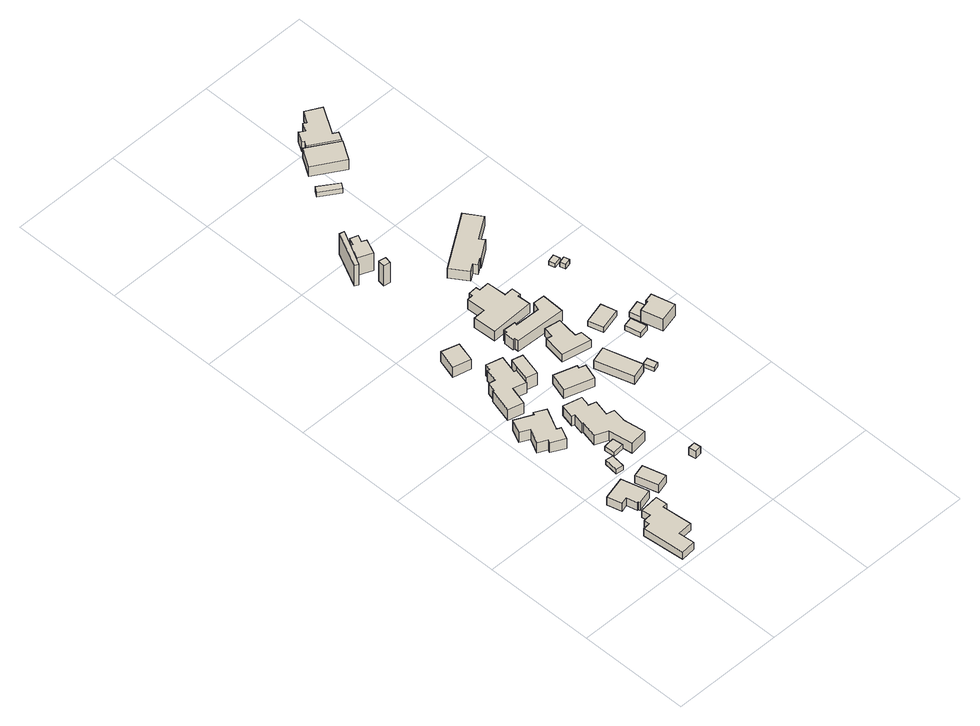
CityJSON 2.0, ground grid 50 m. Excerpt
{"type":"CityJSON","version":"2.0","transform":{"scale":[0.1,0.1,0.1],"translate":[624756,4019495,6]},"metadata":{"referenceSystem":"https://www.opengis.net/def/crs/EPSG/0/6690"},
"CityObjects":{
"building1":{"type":"Building","attributes":{"class":"3001","usage":"411","measuredHeight":7.2,"BuildingDetailAttribute.orgUsage":"6","BuildingDetailAttribute.surveyYear":2017,"BuildingRiverFloodingRiskAttribute.description":"2","BuildingRiverFloodingRiskAttribute.rank":"2","BuildingRiverFloodingRiskAttribute.depth":0.83,"BuildingRiverFloodingRiskAttribute.adminType":"2","BuildingRiverFloodingRiskAttribute.scale":"2","BuildingIDAttribute.prefecture":"17","BuildingIDAttribute.city":"17206"},"geometry":[{"type":"Solid","lod":"1","boundaries":[[[[0,1,2,3,4,5,6,7,8,9,10,11]],[[10,12,13,11]],[[9,14,12,10]],[[8,15,14,9]],[[7,16,15,8]],[[6,17,16,7]],[[5,18,17,6]],[[4,19,18,5]],[[3,20,19,4]],[[2,21,20,3]],[[1,22,21,2]],[[0,23,22,1]],[[11,13,23,0]],[[12,14,15,16,17,18,19,20,21,22,23,13]]]]}]},
"building2":{"type":"Building","attributes":{"class":"3001","usage":"411","measuredHeight":7.6,"BuildingDetailAttribute.orgUsage":"6","BuildingDetailAttribute.surveyYear":2017,"BuildingRiverFloodingRiskAttribute.description":"2","BuildingRiverFloodingRiskAttribute.rank":"2","BuildingRiverFloodingRiskAttribute.depth":0.85,"BuildingRiverFloodingRiskAttribute.adminType":"2","BuildingRiverFloodingRiskAttribute.scale":"2","BuildingIDAttribute.prefecture":"17","BuildingIDAttribute.city":"17206"},"geometry":[{"type":"Solid","lod":"1","boundaries":[[[[24,25,26,27,28,29,30,31]],[[30,32,33,31]],[[29,34,32,30]],[[28,35,34,29]],[[27,36,35,28]],[[26,37,36,27]],[[25,38,37,26]],[[24,39,38,25]],[[31,33,39,24]],[[32,34,35,36,37,38,39,33]]]]}]},
"building3":{"type":"Building","attributes":{"class":"3001","usage":"411","measuredHeight":4.6,"BuildingDetailAttribute.orgUsage":"6","BuildingDetailAttribute.surveyYear":2017,"BuildingRiverFloodingRiskAttribute.description":"2","BuildingRiverFloodingRiskAttribute.rank":"1","BuildingRiverFloodingRiskAttribute.depth":0.33,"BuildingRiverFloodingRiskAttribute.adminType":"2","BuildingRiverFloodingRiskAttribute.scale":"2","BuildingIDAttribute.prefecture":"17","BuildingIDAttribute.city":"17206"},"geometry":[{"type":"Solid","lod":"1","boundaries":[[[[40,41,42,43]],[[42,44,45,43]],[[41,46,44,42]],[[40,47,46,41]],[[43,45,47,40]],[[44,46,47,45]]]]}]},
"building4":{"type":"Building","attributes":{"measuredHeight":2.7,"BuildingDetailAttribute.surveyYear":2017,"BuildingRiverFloodingRiskAttribute.description":"2","BuildingRiverFloodingRiskAttribute.rank":"1","BuildingRiverFloodingRiskAttribute.depth":0.24,"BuildingRiverFloodingRiskAttribute.adminType":"2","BuildingRiverFloodingRiskAttribute.scale":"2","BuildingIDAttribute.prefecture":"17","BuildingIDAttribute.city":"17206"},"geometry":[{"type":"Solid","lod":"1","boundaries":[[[[48,49,50,51]],[[50,52,53,51]],[[49,54,52,50]],[[48,55,54,49]],[[51,53,55,48]],[[52,54,55,53]]]]}]},
"building5":{"type":"Building","attributes":{"class":"3001","usage":"411","measuredHeight":8.1,"BuildingDetailAttribute.orgUsage":"6","BuildingDetailAttribute.surveyYear":2017,"BuildingRiverFloodingRiskAttribute.description":"2","BuildingRiverFloodingRiskAttribute.rank":"1","BuildingRiverFloodingRiskAttribute.depth":0.44,"BuildingRiverFloodingRiskAttribute.adminType":"2","BuildingRiverFloodingRiskAttribute.scale":"2","BuildingIDAttribute.prefecture":"17","BuildingIDAttribute.city":"17206"},"geometry":[{"type":"Solid","lod":"1","boundaries":[[[[56,57,58,59,60,61,62,63,64,65,66,67]],[[66,68,69,67]],[[65,70,68,66]],[[64,71,70,65]],[[63,72,71,64]],[[62,73,72,63]],[[61,74,73,62]],[[60,75,74,61]],[[59,76,75,60]],[[58,77,76,59]],[[57,78,77,58]],[[56,79,78,57]],[[67,69,79,56]],[[68,70,71,72,73,74,75,76,77,78,79,69]]]]}]},
"building6":{"type":"Building","attributes":{"class":"3003","measuredHeight":2.7,"BuildingDetailAttribute.surveyYear":2017,"BuildingRiverFloodingRiskAttribute.description":"2","BuildingRiverFloodingRiskAttribute.rank":"1","BuildingRiverFloodingRiskAttribute.depth":0.08,"BuildingRiverFloodingRiskAttribute.adminType":"2","BuildingRiverFloodingRiskAttribute.scale":"2","BuildingIDAttribute.prefecture":"17","BuildingIDAttribute.city":"17206"},"geometry":[{"type":"Solid","lod":"1","boundaries":[[[[80,81,82,83]],[[82,84,85,83]],[[81,86,84,82]],[[80,87,86,81]],[[83,85,87,80]],[[84,86,87,85]]]]}]},
"building7":{"type":"Building","attributes":{"usage":"411","measuredHeight":6.8,"BuildingDetailAttribute.orgUsage":"6","BuildingDetailAttribute.surveyYear":2017,"BuildingRiverFloodingRiskAttribute.description":"2","BuildingRiverFloodingRiskAttribute.rank":"1","BuildingRiverFloodingRiskAttribute.depth":0.19,"BuildingRiverFloodingRiskAttribute.adminType":"2","BuildingRiverFloodingRiskAttribute.scale":"2","BuildingIDAttribute.prefecture":"17","BuildingIDAttribute.city":"17206"},"geometry":[{"type":"Solid","lod":"1","boundaries":[[[[88,89,90,91,92,93,94,95,96,97,98,99,100,101,102]],[[101,103,104,102]],[[100,105,103,101]],[[99,106,105,100]],[[98,107,106,99]],[[97,108,107,98]],[[96,109,108,97]],[[95,110,109,96]],[[94,111,110,95]],[[93,112,111,94]],[[92,113,112,93]],[[91,114,113,92]],[[90,115,114,91]],[[89,116,115,90]],[[88,117,116,89]],[[102,104,117,88]],[[103,105,106,107,108,109,110,111,112,113,114,115,116,117,104]]]]}]},
"building8":{"type":"Building","attributes":{"class":"3001","usage":"411","measuredHeight":7.5,"BuildingDetailAttribute.orgUsage":"6","BuildingDetailAttribute.surveyYear":2017,"BuildingRiverFloodingRiskAttribute.description":"2","BuildingRiverFloodingRiskAttribute.rank":"1","BuildingRiverFloodingRiskAttribute.depth":0.16,"BuildingRiverFloodingRiskAttribute.adminType":"2","BuildingRiverFloodingRiskAttribute.scale":"2","BuildingIDAttribute.prefecture":"17","BuildingIDAttribute.city":"17206"},"geometry":[{"type":"Solid","lod":"1","boundaries":[[[[118,119,120,121,122,123,124,125,126,127,128,129,130,131,132]],[[131,133,134,132]],[[130,135,133,131]],[[129,136,135,130]],[[128,137,136,129]],[[127,138,137,128]],[[126,139,138,127]],[[125,140,139,126]],[[124,141,140,125]],[[123,142,141,124]],[[122,143,142,123]],[[121,144,143,122]],[[120,145,144,121]],[[119,146,145,120]],[[118,147,146,119]],[[132,134,147,118]],[[133,135,136,137,138,139,140,141,142,143,144,145,146,147,134]]]]}]},
"building9":{"type":"Building","attributes":{"class":"3001","usage":"451","measuredHeight":7,"BuildingDetailAttribute.orgUsage":"20","BuildingDetailAttribute.surveyYear":2017,"BuildingIDAttribute.prefecture":"17","BuildingIDAttribute.city":"17206"},"geometry":[{"type":"Solid","lod":"1","boundaries":[[[[148,149,150,151]],[[150,152,153,151]],[[149,154,152,150]],[[148,155,154,149]],[[151,153,155,148]],[[152,154,155,153]]]]}]},
"building10":{"type":"Building","attributes":{"usage":"411","measuredHeight":6.6,"BuildingDetailAttribute.orgUsage":"6","BuildingDetailAttribute.surveyYear":2017,"BuildingRiverFloodingRiskAttribute.description":"2","BuildingRiverFloodingRiskAttribute.rank":"2","BuildingRiverFloodingRiskAttribute.depth":0.57,"BuildingRiverFloodingRiskAttribute.adminType":"2","BuildingRiverFloodingRiskAttribute.scale":"1","BuildingIDAttribute.prefecture":"17","BuildingIDAttribute.city":"17206"},"geometry":[{"type":"Solid","lod":"1","boundaries":[[[[156,157,158,159]],[[158,160,161,159]],[[157,162,160,158]],[[156,163,162,157]],[[159,161,163,156]],[[160,162,163,161]]]]}]},
"building11":{"type":"Building","attributes":{"measuredHeight":7.2,"BuildingDetailAttribute.surveyYear":2017,"BuildingIDAttribute.prefecture":"17","BuildingIDAttribute.city":"17206"},"geometry":[{"type":"Solid","lod":"1","boundaries":[[[[164,165,166,167,168]],[[167,169,170,168]],[[166,171,169,167]],[[165,172,171,166]],[[164,173,172,165]],[[168,170,173,164]],[[169,171,172,173,170]]]]}]},
"building12":{"type":"Building","attributes":{"class":"3001","usage":"411","measuredHeight":7.4,"BuildingDetailAttribute.orgUsage":"6","BuildingDetailAttribute.surveyYear":2017,"BuildingIDAttribute.prefecture":"17","BuildingIDAttribute.city":"17206"},"geometry":[{"type":"Solid","lod":"1","boundaries":[[[[174,175,176,177,178,179]],[[178,180,181,179]],[[177,182,180,178]],[[176,183,182,177]],[[175,184,183,176]],[[174,185,184,175]],[[179,181,185,174]],[[180,182,183,184,185,181]]]]}]},
"building13":{"type":"Building","attributes":{"class":"3001","usage":"411","measuredHeight":5,"BuildingDetailAttribute.orgUsage":"6","BuildingDetailAttribute.surveyYear":2017,"BuildingIDAttribute.prefecture":"17","BuildingIDAttribute.city":"17206"},"geometry":[{"type":"Solid","lod":"1","boundaries":[[[[186,187,188,189]],[[188,190,191,189]],[[187,192,190,188]],[[186,193,192,187]],[[189,191,193,186]],[[190,192,193,191]]]]}]},
"building14":{"type":"Building","attributes":{"class":"3001","usage":"411","measuredHeight":7.8,"BuildingDetailAttribute.orgUsage":"6","BuildingDetailAttribute.surveyYear":2017,"BuildingIDAttribute.prefecture":"17","BuildingIDAttribute.city":"17206"},"geometry":[{"type":"Solid","lod":"1","boundaries":[[[[194,195,196,197,198,199,200,201]],[[200,202,203,201]],[[199,204,202,200]],[[198,205,204,199]],[[197,206,205,198]],[[196,207,206,197]],[[195,208,207,196]],[[194,209,208,195]],[[201,203,209,194]],[[202,204,205,206,207,208,209,203]]]]}]},
"building15":{"type":"Building","attributes":{"measuredHeight":17.8,"BuildingDetailAttribute.surveyYear":2017,"BuildingRiverFloodingRiskAttribute.description":"2","BuildingRiverFloodingRiskAttribute.rank":"2","BuildingRiverFloodingRiskAttribute.depth":0.85,"BuildingRiverFloodingRiskAttribute.adminType":"2","BuildingRiverFloodingRiskAttribute.scale":"1","BuildingIDAttribute.prefecture":"17","BuildingIDAttribute.city":"17206"},"geometry":[{"type":"Solid","lod":"1","boundaries":[[[[210,211,212,213]],[[212,214,215,213]],[[211,216,214,212]],[[210,217,216,211]],[[213,215,217,210]],[[214,216,217,215]]]]}]},
"building16":{"type":"Building","attributes":{"measuredHeight":11.6,"BuildingDetailAttribute.surveyYear":2017,"BuildingRiverFloodingRiskAttribute.description":"2","BuildingRiverFloodingRiskAttribute.rank":"2","BuildingRiverFloodingRiskAttribute.depth":0.96,"BuildingRiverFloodingRiskAttribute.adminType":"2","BuildingRiverFloodingRiskAttribute.scale":"1","BuildingIDAttribute.prefecture":"17","BuildingIDAttribute.city":"17206"},"geometry":[{"type":"Solid","lod":"1","boundaries":[[[[218,219,220,221]],[[220,222,223,221]],[[219,224,222,220]],[[218,225,224,219]],[[221,223,225,218]],[[222,224,225,223]]]]}]},
"building17":{"type":"Building","attributes":{"class":"3001","usage":"411","measuredHeight":8.5,"BuildingDetailAttribute.orgUsage":"6","BuildingDetailAttribute.surveyYear":2017,"BuildingIDAttribute.prefecture":"17","BuildingIDAttribute.city":"17206"},"geometry":[{"type":"Solid","lod":"1","boundaries":[[[[226,227,228,229,230,231,232,233,234,235,236,237]],[[236,238,239,237]],[[235,240,238,236]],[[234,241,240,235]],[[233,242,241,234]],[[232,243,242,233]],[[231,244,243,232]],[[230,245,244,231]],[[229,246,245,230]],[[228,247,246,229]],[[227,248,247,228]],[[226,249,248,227]],[[237,239,249,226]],[[238,240,241,242,243,244,245,246,247,248,249,239]]]]}]},
"building18":{"type":"Building","attributes":{"class":"3001","usage":"411","measuredHeight":8.8,"BuildingDetailAttribute.orgUsage":"6","BuildingDetailAttribute.surveyYear":2017,"BuildingIDAttribute.prefecture":"17","BuildingIDAttribute.city":"17206"},"geometry":[{"type":"Solid","lod":"1","boundaries":[[[[250,251,252,253,254,255,256,257,258,259,260,261,262,263]],[[262,264,265,263]],[[261,266,264,262]],[[260,267,266,261]],[[259,268,267,260]],[[258,269,268,259]],[[257,270,269,258]],[[256,271,270,257]],[[255,272,271,256]],[[254,273,272,255]],[[253,274,273,254]],[[252,275,274,253]],[[251,276,275,252]],[[250,277,276,251]],[[263,265,277,250]],[[264,266,267,268,269,270,271,272,273,274,275,276,277,265]]]]}]},
"building19":{"type":"Building","attributes":{"class":"3001","usage":"422","measuredHeight":12,"BuildingDetailAttribute.orgUsage":"13","BuildingDetailAttribute.surveyYear":2017,"BuildingRiverFloodingRiskAttribute.description":"2","BuildingRiverFloodingRiskAttribute.rank":"2","BuildingRiverFloodingRiskAttribute.depth":0.63,"BuildingRiverFloodingRiskAttribute.adminType":"2","BuildingRiverFloodingRiskAttribute.scale":"1","BuildingIDAttribute.prefecture":"17","BuildingIDAttribute.city":"17206"},"geometry":[{"type":"Solid","lod":"1","boundaries":[[[[278,279,280,281,282,283,284,285]],[[284,286,287,285]],[[283,288,286,284]],[[282,289,288,283]],[[281,290,289,282]],[[280,291,290,281]],[[279,292,291,280]],[[278,293,292,279]],[[285,287,293,278]],[[286,288,289,290,291,292,293,287]]]]}]},
"building20":{"type":"Building","attributes":{"class":"3001","usage":"411","measuredHeight":2.3,"BuildingDetailAttribute.orgUsage":"6","BuildingDetailAttribute.surveyYear":2017,"BuildingIDAttribute.prefecture":"17","BuildingIDAttribute.city":"17206"},"geometry":[{"type":"Solid","lod":"1","boundaries":[[[[294,295,296,297]],[[296,298,299,297]],[[295,300,298,296]],[[294,301,300,295]],[[297,299,301,294]],[[298,300,301,299]]]]}]},
"building21":{"type":"Building","attributes":{"class":"3001","usage":"411","measuredHeight":3.1,"BuildingDetailAttribute.orgUsage":"6","BuildingDetailAttribute.surveyYear":2017,"BuildingIDAttribute.prefecture":"17","BuildingIDAttribute.city":"17206"},"geometry":[{"type":"Solid","lod":"1","boundaries":[[[[302,303,304,305]],[[304,306,307,305]],[[303,308,306,304]],[[302,309,308,303]],[[305,307,309,302]],[[306,308,309,307]]]]}]},
"building22":{"type":"Building","attributes":{"class":"3001","usage":"411","measuredHeight":2.9,"BuildingDetailAttribute.orgUsage":"6","BuildingDetailAttribute.surveyYear":2017,"BuildingIDAttribute.prefecture":"17","BuildingIDAttribute.city":"17206"},"geometry":[{"type":"Solid","lod":"1","boundaries":[[[[310,311,312,313]],[[312,314,315,313]],[[311,316,314,312]],[[310,317,316,311]],[[313,315,317,310]],[[314,316,317,315]]]]}]},
"building23":{"type":"Building","attributes":{"class":"3001","usage":"411","measuredHeight":8.5,"BuildingDetailAttribute.orgUsage":"6","BuildingDetailAttribute.surveyYear":2017,"BuildingIDAttribute.prefecture":"17","BuildingIDAttribute.city":"17206"},"geometry":[{"type":"Solid","lod":"1","boundaries":[[[[318,319,320,321,322,323,324,325,326,327]],[[326,328,329,327]],[[325,330,328,326]],[[324,331,330,325]],[[323,332,331,324]],[[322,333,332,323]],[[321,334,333,322]],[[320,335,334,321]],[[319,336,335,320]],[[318,337,336,319]],[[327,329,337,318]],[[328,330,331,332,333,334,335,336,337,329]]]]}]},
"building24":{"type":"Building","attributes":{"measuredHeight":3.2,"BuildingDetailAttribute.surveyYear":2017,"BuildingIDAttribute.prefecture":"17","BuildingIDAttribute.city":"17206"},"geometry":[{"type":"Solid","lod":"1","boundaries":[[[[338,339,340,341,342,343]],[[342,344,345,343]],[[341,346,344,342]],[[340,347,346,341]],[[339,348,347,340]],[[338,349,348,339]],[[343,345,349,338]],[[344,346,347,348,349,345]]]]}]},
"building25":{"type":"Building","attributes":{"class":"3001","usage":"411","measuredHeight":8,"BuildingDetailAttribute.orgUsage":"6","BuildingDetailAttribute.surveyYear":2017,"BuildingIDAttribute.prefecture":"17","BuildingIDAttribute.city":"17206"},"geometry":[{"type":"Solid","lod":"1","boundaries":[[[[350,351,352,353,354,355,356]],[[355,357,358,356]],[[354,359,357,355]],[[353,360,359,354]],[[352,361,360,353]],[[351,362,361,352]],[[350,363,362,351]],[[356,358,363,350]],[[357,359,360,361,362,363,358]]]]}]},
"building26":{"type":"Building","attributes":{"measuredHeight":2.8,"BuildingDetailAttribute.surveyYear":2017,"BuildingRiverFloodingRiskAttribute.description":"2","BuildingRiverFloodingRiskAttribute.rank":"2","BuildingRiverFloodingRiskAttribute.depth":0.9,"BuildingRiverFloodingRiskAttribute.adminType":"2","BuildingRiverFloodingRiskAttribute.scale":"1","BuildingIDAttribute.prefecture":"17","BuildingIDAttribute.city":"17206"},"geometry":[{"type":"Solid","lod":"1","boundaries":[[[[364,365,366,367]],[[366,368,369,367]],[[365,370,368,366]],[[364,371,370,365]],[[367,369,371,364]],[[368,370,371,369]]]]}]},
"building27":{"type":"Building","attributes":{"measuredHeight":2.5,"BuildingDetailAttribute.surveyYear":2017,"BuildingIDAttribute.prefecture":"17","BuildingIDAttribute.city":"17206"},"geometry":[{"type":"Solid","lod":"1","boundaries":[[[[372,373,374,375]],[[374,376,377,375]],[[373,378,376,374]],[[372,379,378,373]],[[375,377,379,372]],[[376,378,379,377]]]]}]},
"building28":{"type":"Building","attributes":{"measuredHeight":3.5,"BuildingDetailAttribute.surveyYear":2017,"BuildingIDAttribute.prefecture":"17","BuildingIDAttribute.city":"17206"},"geometry":[{"type":"Solid","lod":"1","boundaries":[[[[380,381,382,383]],[[382,384,385,383]],[[381,386,384,382]],[[380,387,386,381]],[[383,385,387,380]],[[384,386,387,385]]]]}]},
"building29":{"type":"Building","attributes":{"measuredHeight":5.6,"BuildingDetailAttribute.surveyYear":2017,"BuildingRiverFloodingRiskAttribute.description":"2","BuildingRiverFloodingRiskAttribute.rank":"2","BuildingRiverFloodingRiskAttribute.depth":0.96,"BuildingRiverFloodingRiskAttribute.adminType":"2","BuildingRiverFloodingRiskAttribute.scale":"1","BuildingIDAttribute.prefecture":"17","BuildingIDAttribute.city":"17206"},"geometry":[{"type":"Solid","lod":"1","boundaries":[[[[388,389,390,391]],[[390,392,393,391]],[[389,394,392,390]],[[388,395,394,389]],[[391,393,395,388]],[[392,394,395,393]]]]}]},
"building30":{"type":"Building","attributes":{"measuredHeight":9.1,"BuildingDetailAttribute.surveyYear":2017,"BuildingRiverFloodingRiskAttribute.description":"2","BuildingRiverFloodingRiskAttribute.rank":"2","BuildingRiverFloodingRiskAttribute.depth":1.19,"BuildingRiverFloodingRiskAttribute.adminType":"2","BuildingRiverFloodingRiskAttribute.scale":"1","BuildingIDAttribute.prefecture":"17","BuildingIDAttribute.city":"17206"},"geometry":[{"type":"Solid","lod":"1","boundaries":[[[[396,397,398,399,400,401,402,403,404,405,406,407]],[[406,408,409,407]],[[405,410,408,406]],[[404,411,410,405]],[[403,412,411,404]],[[402,413,412,403]],[[401,414,413,402]],[[400,415,414,401]],[[399,416,415,400]],[[398,417,416,399]],[[397,418,417,398]],[[396,419,418,397]],[[407,409,419,396]],[[408,410,411,412,413,414,415,416,417,418,419,409]]]]}]}
},
"vertices":[
[37,196,40],[35,222,40],[70,225,40],[66,265,40],[152,273,40],[156,221,40],[135,219,40],[147,87,40],[81,81,40],[87,10,40],[21,4,40],[4,193,40],[21,4,79],[4,193,79],[87,10,79],[81,81,79],[147,87,79],[135,219,79],[156,221,79],[152,273,79],[66,265,79],[70,225,79],[35,222,79],[37,196,79],
[159,318,32],[92,300,32],[90,307,32],[85,306,32],[73,353,32],[41,344,32],[24,409,32],[127,436,32],[24,409,75],[127,436,75],[41,344,75],[73,353,75],[85,306,75],[90,307,75],[92,300,75],[159,318,75],
[173,407,40],[228,422,40],[255,323,40],[200,308,40],[255,323,83],[200,308,83],[228,422,83],[173,407,83],
[191,487,38],[158,490,38],[165,553,38],[198,549,38],[165,553,64],[198,549,64],[158,490,64],[191,487,64],
[127,894,30],[132,905,30],[181,880,30],[133,783,30],[151,774,30],[125,721,30],[65,751,30],[72,765,30],[30,785,30],[63,851,30],[20,872,30],[50,932,30],[20,872,85],[50,932,85],[63,851,85],[30,785,85],[72,765,85],[65,751,85],[125,721,85],[151,774,85],[133,783,85],[181,880,85],[132,905,85],[127,894,85],
[214,556,43],[209,603,43],[259,608,43],[264,561,43],[259,608,66],[264,561,66],[209,603,66],[214,556,66],
[222,1096,40],[233,1093,40],[215,1024,40],[215,1022,40],[156,1038,40],[134,956,40],[65,974,40],[94,1082,40],[101,1080,40],[112,1121,40],[141,1114,40],[156,1171,40],[165,1168,40],[172,1195,40],[243,1176,40],[172,1195,98],[243,1176,98],[165,1168,98],[156,1171,98],[141,1114,98],[112,1121,98],[101,1080,98],[94,1082,98],[65,974,98],[134,956,98],[156,1038,98],[215,1022,98],[215,1024,98],[233,1093,98],[222,1096,98],
[220,726,43],[212,728,43],[224,777,43],[213,780,43],[228,842,43],[309,822,43],[298,776,43],[330,767,43],[313,697,43],[347,688,43],[337,627,43],[351,531,43],[273,519,43],[257,629,43],[202,652,43],[257,629,96],[202,652,96],[273,519,96],[351,531,96],[337,627,96],[347,688,96],[313,697,96],[330,767,96],[298,776,96],[309,822,96],[228,842,96],[213,780,96],[224,777,96],[212,728,96],[220,726,96],
[401,311,73],[397,343,73],[429,346,73],[432,315,73],[429,346,112],[432,315,112],[397,343,112],[401,311,112],
[174,1273,13],[95,1293,13],[120,1383,13],[197,1361,13],[120,1383,68],[197,1361,68],[95,1293,68],[174,1273,68],
[289,1114,55],[263,1012,55],[215,1024,55],[233,1093,55],[242,1127,55],[233,1093,123],[242,1127,123],[215,1024,123],[263,1012,123],[289,1114,123],
[407,944,57],[403,932,57],[432,923,57],[409,852,57],[282,892,57],[308,975,57],[282,892,103],[308,975,103],[409,852,103],[432,923,103],[403,932,103],[407,944,103],
[515,746,67],[465,914,67],[536,935,67],[584,767,67],[536,935,110],[584,767,110],[465,914,110],[515,746,110],
[511,1057,65],[538,1050,65],[536,996,65],[407,1022,65],[422,1121,65],[445,1116,65],[454,1162,65],[524,1151,65],[454,1162,107],[524,1151,107],[445,1116,107],[422,1121,107],[407,1022,107],[536,996,107],[538,1050,107],[511,1057,107],
[186,1881,10],[169,1888,10],[246,2044,10],[267,2038,10],[246,2044,124],[267,2038,124],[169,1888,124],[186,1881,124],
[275,1803,14],[245,1808,14],[251,1839,14],[281,1833,14],[251,1839,125],[281,1833,125],[245,1808,125],[275,1803,125],
[339,1206,50],[329,1206,50],[331,1252,50],[341,1251,50],[341,1266,50],[396,1264,50],[395,1251,50],[507,1248,50],[518,1284,50],[570,1282,50],[566,1180,50],[338,1188,50],[566,1180,107],[338,1188,107],[570,1282,107],[518,1284,107],[507,1248,107],[395,1251,107],[396,1264,107],[341,1266,107],[341,1251,107],[331,1252,107],[329,1206,107],[339,1206,107],
[318,1291,44],[313,1395,44],[367,1397,44],[363,1480,44],[390,1481,44],[389,1498,44],[429,1500,44],[430,1482,44],[476,1484,44],[480,1397,44],[520,1399,44],[522,1357,44],[509,1356,44],[512,1299,44],[509,1356,97],[512,1299,97],[522,1357,97],[520,1399,97],[480,1397,97],[476,1484,97],[430,1482,97],[429,1500,97],[389,1498,97],[390,1481,97],[363,1480,97],[367,1397,97],[313,1395,97],[318,1291,97],
[285,1966,13],[305,1956,13],[276,1891,13],[214,1916,13],[243,1983,13],[254,1977,13],[266,2007,13],[300,1996,13],[266,2007,110],[300,1996,110],[254,1977,110],[243,1983,110],[214,1916,110],[276,1891,110],[305,1956,110],[285,1966,110],
[609,736,73],[596,781,73],[626,789,73],[638,744,73],[626,789,94],[638,744,94],[596,781,94],[609,736,94],
[619,1013,71],[602,1080,71],[697,1105,71],[715,1038,71],[697,1105,99],[715,1038,99],[602,1080,99],[619,1013,99],
[741,903,73],[698,893,73],[682,964,73],[725,974,73],[682,964,99],[725,974,99],[698,893,99],[741,903,99],
[708,1729,51],[610,1664,51],[625,1642,51],[544,1587,51],[541,1591,51],[512,1572,51],[501,1589,51],[468,1568,51],[419,1642,51],[659,1802,51],[419,1642,104],[659,1802,104],[468,1568,104],[501,1589,104],[512,1572,104],[541,1591,104],[544,1587,104],[625,1642,104],[610,1664,104],[708,1729,104],
[755,950,74],[742,999,74],[802,1015,74],[813,973,74],[803,970,74],[805,963,74],[803,970,101],[805,963,101],[813,973,101],[802,1015,101],[742,999,101],[755,950,101],
[755,950,75],[805,963,75],[803,970,75],[813,973,75],[841,980,75],[867,879,75],[779,856,75],[867,879,139],[779,856,139],[841,980,139],[813,973,139],[803,970,139],[805,963,139],[755,950,139],
[479,2255,9],[396,2310,9],[413,2335,9],[495,2279,9],[413,2335,36],[495,2279,36],[396,2310,36],[479,2255,36],
[731,1378,68],[723,1407,68],[758,1416,68],[765,1387,68],[758,1416,89],[765,1387,89],[723,1407,89],[731,1378,89],
[752,1345,70],[745,1369,70],[775,1377,70],[781,1353,70],[775,1377,95],[781,1353,95],[745,1369,95],[752,1345,95],
[583,2326,7],[451,2407,7],[503,2491,7],[635,2410,7],[503,2491,61],[635,2410,61],[451,2407,61],[583,2326,61],
[637,2467,5],[659,2454,5],[639,2419,5],[522,2490,5],[535,2511,5],[524,2518,5],[551,2563,5],[576,2548,5],[596,2582,5],[611,2573,5],[642,2623,5],[709,2586,5],[642,2623,58],[709,2586,58],[611,2573,58],[596,2582,58],[576,2548,58],[551,2563,58],[524,2518,58],[535,2511,58],[522,2490,58],[639,2419,58],[659,2454,58],[637,2467,58]
]}
